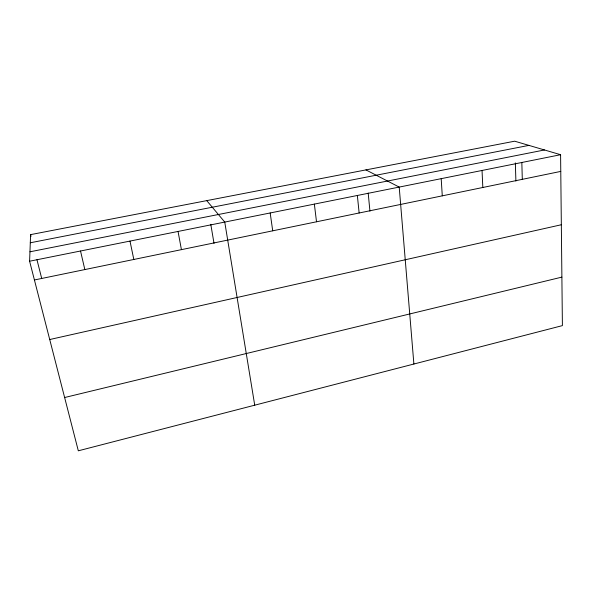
<?xml version="1.0" encoding="UTF-8"?>
<svg xmlns="http://www.w3.org/2000/svg" width="592" height="592" viewBox="0 0 592 592"><rect width="100%" height="100%" fill="white"/><g stroke="black" fill="none" stroke-linecap="round" stroke-linejoin="round"><path stroke-width="0.89" d="M29.6 261.22L30.599 234.624L514.677 141.192L560.594 154.712L562.4 325.615L78.322 450.808L29.6 261.22L560.594 154.712M64.624 397.528L561.889 277.115M49.721 339.527L561.334 224.745M34.417 279.972L560.765 171.406M29.955 251.8L544.492 149.968M30.296 242.779L528.908 145.388M365.937 169.904L399.208 187.087L413.889 364.021M206.749 200.629L224.753 222.074L254.723 405.187M30.599 234.624L31.036 236.334M36.956 259.703L41.699 278.418M80.527 251.008L84.841 269.567M129.988 241.085L133.822 259.466M178.044 231.442L181.426 249.646M210.782 224.324L214.015 243.342M270.174 212.965L272.72 230.821M314.359 204.107L316.513 221.785M357.353 195.478L359.144 212.994M368.187 193.036L369.948 211.181M441.188 178.666L442.283 195.848M482.043 170.466L482.82 187.486M515.343 162.889L515.898 181.071M521.833 162.489L522.299 179.339"/></g></svg>
